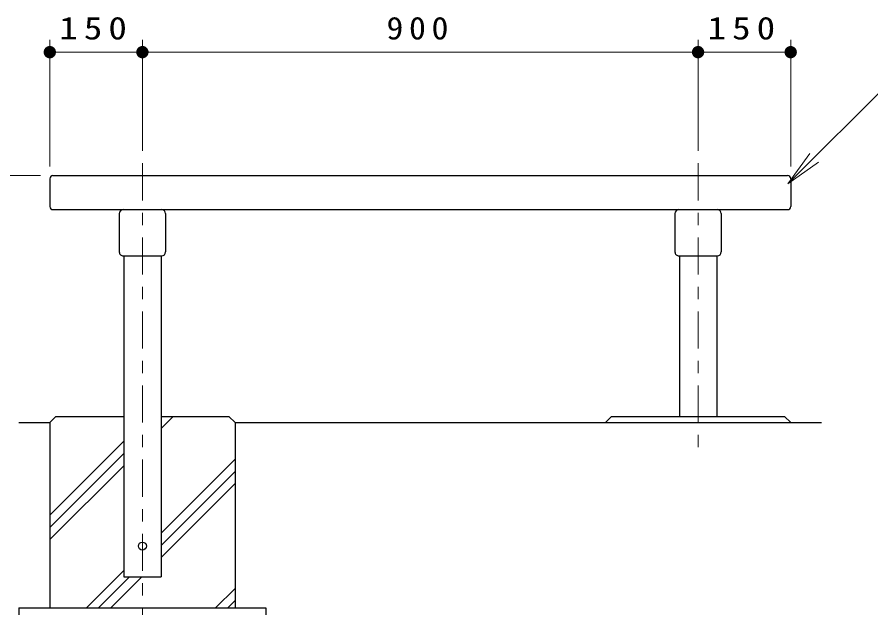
# Model space of a CAD drawing. Units: millimetres on the paper, scale 1:20. Extents: x -365 to 0, y -6 to 257.
# Drawn here: x -292 to -222.8, y 92.3 to 140.2 of the extents above; entities that cross this region are included whole.
import ezdxf

# ---------------------------------------------------------------- set-up
doc = ezdxf.new("R2010")
doc.units = ezdxf.units.MM
doc.linetypes.add('USER2', pattern=[6, 3, -1, 1, -1])
doc.layers.add('1_20', color=7, linetype='Continuous', lineweight=25)
doc.styles.add('ＭＳ ゴシック', font='')
doc.styles.get('ＭＳ ゴシック').set_extended_font_data('MS Gothic')

# ---------------------------------------------------------------- blocks, each defined once
blk = doc.blocks.new('filled_dot')
at = {"color": 0, "linetype": 'Continuous', "lineweight": -2, "const_width": 1.25}
blk.add_lwpolyline([(-0.625, 0, 1), (0.625, 0, 1)], format="xyb", close=True, dxfattribs=at)
blk = doc.blocks.new('open_arrow')
at = {"color": 0, "linetype": 'Continuous', "lineweight": -2}
blk.add_lwpolyline([(7.5, 1.25), (0, 0), (7.5, -1.25)], dxfattribs=at)

msp = doc.modelspace()

# ---------------------------------------------------------------- linework, layer by layer
at = {"layer": '1_20', "lineweight": 13}
for p, q in [((-289.336, 128.103), (-289.336, 138.353)), ((-281.836, 129.353), (-281.836, 138.353)), ((-236.836, 129.353), (-236.836, 138.353)), ((-229.336, 128.103), (-229.336, 138.353)), ((-289.336, 137.353), (-281.836, 137.353)), ((-281.836, 137.353), (-236.836, 137.353)), ((-236.836, 137.353), (-229.336, 137.353)), ((-229.565, 126.678), (-221.08, 135.163)), ((-290.086, 127.353), (-312.836, 127.353)), ((-280.324, 106.888), (-279.359, 107.853)), ((-289.336, 99.856), (-283.349, 105.843)), ((-289.336, 98.866), (-283.349, 104.853)), ((-289.336, 97.876), (-283.349, 103.863)), ((-280.324, 98.403), (-274.336, 104.39)), ((-280.324, 97.413), (-274.336, 103.4)), ((-280.324, 96.423), (-274.336, 102.41)), ((-286.373, 92.353), (-283.349, 95.378)), ((-285.383, 92.353), (-282.883, 94.853)), ((-284.393, 92.353), (-281.893, 94.853)), ((-275.908, 92.353), (-274.336, 93.925)), ((-274.918, 92.353), (-274.336, 92.935))]:
    msp.add_line(p, q, dxfattribs=at)
at = {"layer": '1_20', "linetype": 'USER2', "lineweight": 13}
for p, q in [((-281.836, 128.353), (-281.836, 85.353)), ((-236.836, 128.353), (-236.836, 105.353))]:
    msp.add_line(p, q, dxfattribs=at)
at = {"layer": '1_20'}
for p, q in [((-289.086, 127.353), (-229.586, 127.353)), ((-289.336, 127.103), (-289.336, 124.853)), ((-229.336, 127.103), (-229.336, 124.853)), ((-289.086, 124.603), (-283.391, 124.603)), ((-283.391, 124.603), (-280.281, 124.603)), ((-280.281, 124.603), (-238.391, 124.603)), ((-238.391, 124.603), (-235.281, 124.603)), ((-235.281, 124.603), (-229.586, 124.603)), ((-283.711, 124.283), (-283.711, 121.173)), ((-279.961, 124.283), (-279.961, 121.173)), ((-238.711, 124.283), (-238.711, 121.173)), ((-234.961, 124.283), (-234.961, 121.173)), ((-283.391, 120.853), (-280.281, 120.853)), ((-283.349, 120.853), (-283.349, 94.853)), ((-280.324, 120.853), (-280.324, 94.853)), ((-238.391, 120.853), (-235.281, 120.853)), ((-238.349, 120.853), (-238.349, 107.853)), ((-235.324, 120.853), (-235.324, 107.853)), ((-291.836, 107.353), (-289.336, 107.353)), ((-288.836, 107.853), (-289.336, 107.353)), ((-289.336, 107.353), (-289.336, 92.353)), ((-288.836, 107.853), (-283.349, 107.853)), ((-280.324, 107.853), (-274.836, 107.853)), ((-274.836, 107.853), (-274.336, 107.353)), ((-274.336, 107.353), (-274.336, 92.353)), ((-274.336, 107.353), (-226.836, 107.353)), ((-244.336, 107.353), (-243.836, 107.853)), ((-243.836, 107.853), (-229.836, 107.853)), ((-229.836, 107.853), (-229.336, 107.353)), ((-283.349, 94.853), (-280.324, 94.853)), ((-291.836, 92.353), (-271.836, 92.353)), ((-291.836, 92.353), (-291.836, 87.353)), ((-271.836, 92.353), (-271.836, 87.353))]:
    msp.add_line(p, q, dxfattribs=at)
msp.add_circle((-281.836, 97.353), 0.325, dxfattribs=at)
for centre, radius, start, end in [((-289.086, 127.103), 0.25, 89.99998, 179.99996), ((-229.586, 127.103), 0.25, 0, 89.99998), ((-289.086, 124.853), 0.25, 179.99998, 270.00002), ((-283.391, 124.283), 0.32, 89.99998, 179.99996), ((-280.281, 124.283), 0.32, 0, 89.99998), ((-238.391, 124.283), 0.32, 89.99998, 179.99996), ((-235.281, 124.283), 0.32, 0, 89.99998), ((-229.586, 124.853), 0.25, 270.00002, 0), ((-283.391, 121.173), 0.32, 179.99998, 270.00002), ((-280.281, 121.173), 0.32, 270.00002, 0), ((-238.391, 121.173), 0.32, 179.99998, 270.00002), ((-235.281, 121.173), 0.32, 270.00002, 0)]:
    msp.add_arc(centre, radius, start, end, dxfattribs=at)

# ---------------------------------------------------------------- block references
at = {"layer": '1_20', "lineweight": 13, "xscale": 0.4, "yscale": 0.4}
for p in [(-289.336, 137.353), (-281.836, 137.353), (-236.836, 137.353)]:
    msp.add_blockref('filled_dot', p, dxfattribs=at)
for name, p, rotation in [('filled_dot', (-281.836, 137.353), 180), ('filled_dot', (-236.836, 137.353), 180), ('filled_dot', (-229.336, 137.353), 180), ('open_arrow', (-229.565, 126.678), 45)]:
    msp.add_blockref(name, p, dxfattribs=dict(at, rotation=rotation))

# ---------------------------------------------------------------- texts
at = {"layer": '1_20', "char_height": 1.833, "attachment_point": 8, "style": 'ＭＳ ゴシック'}
for s, insert in [('\\T1.33;\\W1.2;150', (-285.586, 138.353)), ('\\T1.33;\\W1.1;900', (-259.336, 138.353)), ('\\T1.33;\\W1.2;150', (-233.086, 138.353))]:
    msp.add_mtext(s, dxfattribs=dict(at, insert=insert))

doc.saveas('drawing.dxf')
